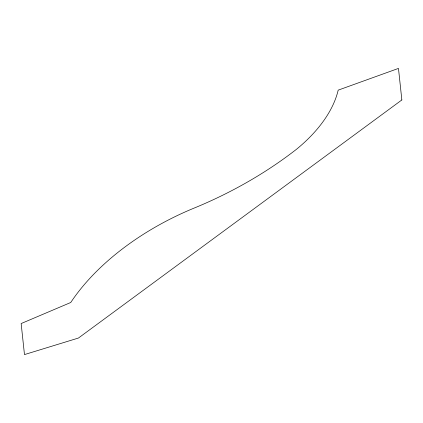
<?xml version="1.0" encoding="UTF-8"?>
<svg xmlns="http://www.w3.org/2000/svg" width="423" height="423" viewBox="0 0 423 423"><rect width="100%" height="100%" fill="white"/><g stroke="black" fill="none" stroke-linecap="round" stroke-linejoin="round"><path stroke-width="0.63" d="M401.85 99.95L78.451 338.035L24.476 354.59L21.15 323.547L70.741 302.498A196.446 115.749 -23.1 0 1 192.735 208.661A270.493 159.371 -23.1 0 0 296.539 149.234A128.809 75.897 -23.1 0 0 338.183 90.147L398.471 68.41L401.85 99.95"/></g></svg>
